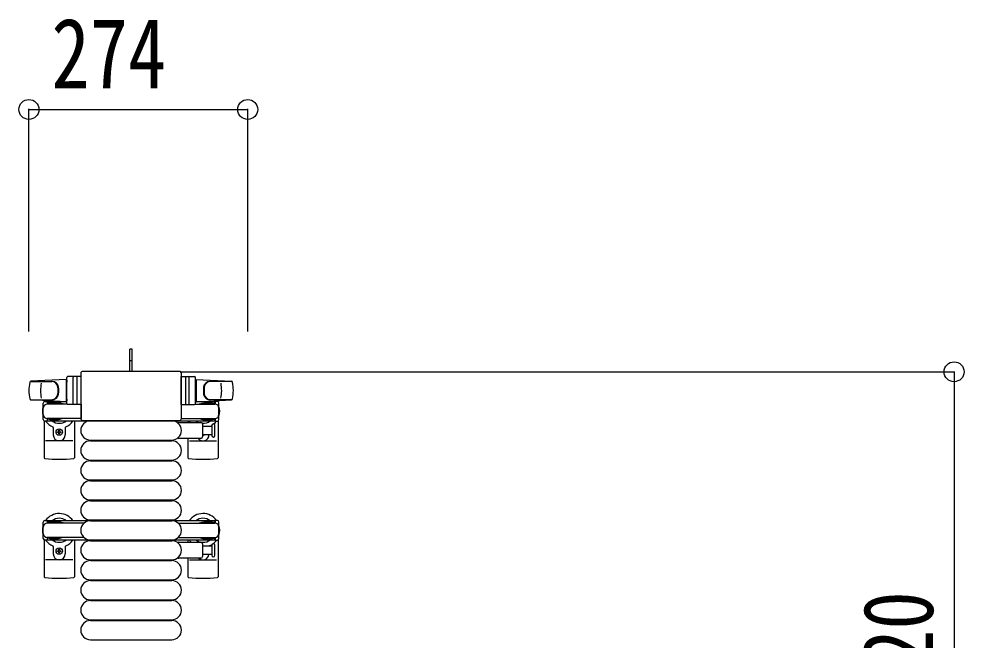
# Model space of a CAD drawing. Units: millimetres, scale not verified. Extents: x -16820 to 16820, y -11880 to 11880.
# Drawn here: x 5254 to 6438, y 2446 to 3223 of the extents above; entities that cross this region are included whole.
import ezdxf
from ezdxf.enums import TextEntityAlignment as Align

# ---------------------------------------------------------------- set-up
doc = ezdxf.new("R2010")
doc.units = ezdxf.units.MM
doc.header["$LTSCALE"] = 50
for name, color, linetype in [('0-3_YKK_13', 4, 'Continuous'), ('0-4_YKK_A1', 4, 'Continuous'), ('0-5_YKK_D', 6, 'Continuous')]:
    doc.layers.add(name, color=color, linetype=linetype)
doc.styles.add('ＭＳ ゴシック', font='')
doc.styles.get('ＭＳ ゴシック').set_extended_font_data('MS Gothic')

msp = doc.modelspace()

# ---------------------------------------------------------------- linework, layer by layer
at = {"layer": '0-3_YKK_13'}
for p, q in [((5396.08, 2810), (5393.08, 2810)), ((5393.08, 2794.5), (5393.08, 2810)), ((5396.08, 2795.15), (5393.08, 2795.15)), ((5393.08, 2782), (5393.08, 2794.5)), ((5455.08, 2782), (5334.08, 2782)), ((5334.08, 2782), (5334.08, 2782)), ((5455.08, 2782), (5455.08, 2782)), ((5313.08, 2772), (5269.05, 2769.56)), ((5269.47, 2769.5), (5295.21, 2769.5)), ((5313.08, 2772), (5313.08, 2744)), ((5314.08, 2771), (5313.08, 2771)), ((5313.08, 2771), (5313.08, 2745)), ((5314.08, 2741.5), (5314.08, 2774.5)), ((5314.08, 2771), (5314.08, 2768.6)), ((5332.08, 2775.5), (5315.08, 2775.5)), ((5322.08, 2741.5), (5322.08, 2774.5)), ((5326.58, 2774.56), (5326.58, 2741.39)), ((5331.58, 2779.5), (5331.58, 2723)), ((5331.58, 2779.5), (5331.58, 2779.5)), ((5332.08, 2740.5), (5332.08, 2775.5)), ((5457.08, 2740.5), (5457.08, 2775.5)), ((5457.08, 2775.5), (5474.08, 2775.5)), ((5457.58, 2723), (5457.58, 2779.5)), ((5457.58, 2779.5), (5457.58, 2779.5)), ((5462.58, 2774.56), (5462.58, 2741.39)), ((5467.08, 2741.5), (5467.08, 2774.5)), ((5475.08, 2741.5), (5475.08, 2774.5)), ((5475.08, 2771), (5475.08, 2768.6)), ((5475.08, 2771), (5476.08, 2771)), ((5476.08, 2772), (5476.08, 2744)), ((5476.08, 2772), (5520.11, 2769.56)), ((5476.08, 2771), (5476.08, 2745)), ((5519.69, 2769.5), (5493.95, 2769.5)), ((5268.7, 2746.5), (5295.89, 2746.5)), ((5313.08, 2744), (5269.05, 2746.44)), ((5314.08, 2747.4), (5314.08, 2745)), ((5475.08, 2747.4), (5475.08, 2745)), ((5476.08, 2744), (5520.11, 2746.44)), ((5520.46, 2746.5), (5493.27, 2746.5)), ((5284.58, 2721.7), (5284.58, 2742.3)), ((5306.38, 2742), (5289.38, 2742)), ((5314.21, 2741), (5289.58, 2741)), ((5292.88, 2742.8), (5292.88, 2742)), ((5303.39, 2742.8), (5292.88, 2742.8)), ((5309.38, 2741.2), (5303.39, 2742.8)), ((5309.38, 2741.2), (5309.38, 2741)), ((5314.08, 2745), (5313.08, 2745)), ((5332.08, 2740.5), (5315.08, 2740.5)), ((5332.08, 2741), (5332.08, 2723)), ((5457.08, 2741), (5457.08, 2723)), ((5457.08, 2740.5), (5474.08, 2740.5)), ((5474.95, 2741), (5499.58, 2741)), ((5475.08, 2745), (5476.08, 2745)), ((5479.78, 2741.2), (5485.77, 2742.8)), ((5479.78, 2741.2), (5479.78, 2741)), ((5482.78, 2742), (5499.78, 2742)), ((5485.77, 2742.8), (5496.28, 2742.8)), ((5496.28, 2742.8), (5496.28, 2742)), ((5504.58, 2721.7), (5504.58, 2742.3)), ((5289.38, 2723), (5289.38, 2719.7)), ((5332.08, 2723), (5289.58, 2723)), ((5309.38, 2722.8), (5303.39, 2721.2)), ((5309.38, 2722.8), (5309.38, 2723)), ((5331.58, 2723), (5331.58, 2723)), ((5457.08, 2723), (5499.58, 2723)), ((5457.58, 2723), (5457.58, 2723)), ((5479.78, 2722.8), (5479.78, 2723)), ((5479.78, 2722.8), (5485.77, 2721.2)), ((5499.78, 2723), (5499.78, 2719.7)), ((5285.58, 2719.97), (5285.58, 2673.9)), ((5289.38, 2719.7), (5286.58, 2719.7)), ((5306.38, 2722), (5289.38, 2722)), ((5292.88, 2721.2), (5292.88, 2722)), ((5303.39, 2721.2), (5292.88, 2721.2)), ((5297.08, 2711.71), (5297.08, 2702.5)), ((5312.08, 2711.71), (5312.08, 2702.5)), ((5323.58, 2720), (5323.58, 2673.9)), ((5334.08, 2720.5), (5455.08, 2720.5)), ((5334.08, 2720.5), (5334.08, 2720.5)), ((5343.58, 2720), (5445.58, 2720)), ((5454.25, 2718), (5482.08, 2718)), ((5455.08, 2720.5), (5455.08, 2720.5)), ((5465.58, 2720), (5465.58, 2718)), ((5482.78, 2722), (5499.78, 2722)), ((5484.08, 2716), (5484.08, 2700)), ((5484.08, 2713.5), (5495.58, 2713.5)), ((5485.77, 2721.2), (5496.28, 2721.2)), ((5495.58, 2714.25), (5495.58, 2701.75)), ((5496.28, 2721.2), (5496.28, 2722)), ((5499.78, 2719.7), (5502.58, 2719.7)), ((5503.58, 2719.97), (5503.58, 2673.9)), ((5304.14, 2707.32), (5304.14, 2708.2)), ((5305.02, 2704.68), (5305.02, 2703.8)), ((5495.58, 2702.5), (5484.08, 2702.5)), ((5321.58, 2695), (5287.58, 2695)), ((5343.58, 2696), (5445.58, 2696)), ((5343.58, 2695), (5445.58, 2695)), ((5482.08, 2698), (5454.25, 2698)), ((5465.58, 2698), (5465.58, 2673.9)), ((5467.58, 2695), (5501.58, 2695)), ((5343.58, 2671), (5445.58, 2671)), ((5343.58, 2670), (5445.58, 2670)), ((5343.58, 2646), (5445.58, 2646)), ((5343.58, 2645), (5445.58, 2645)), ((5343.58, 2621), (5445.58, 2621)), ((5343.58, 2620), (5445.58, 2620)), ((5284.58, 2572.7), (5284.58, 2593.3)), ((5306.38, 2593), (5289.38, 2593)), ((5335.64, 2592), (5289.58, 2592)), ((5292.88, 2593.8), (5292.88, 2593)), ((5303.39, 2593.8), (5292.88, 2593.8)), ((5309.38, 2592.2), (5303.39, 2593.8)), ((5309.38, 2592.2), (5309.38, 2592)), ((5343.58, 2596), (5445.58, 2596)), ((5343.58, 2595), (5445.58, 2595)), ((5453.52, 2592), (5499.58, 2592)), ((5479.78, 2592.2), (5485.77, 2593.8)), ((5479.78, 2592.2), (5479.78, 2592)), ((5482.78, 2593), (5499.78, 2593)), ((5485.77, 2593.8), (5496.28, 2593.8)), ((5496.28, 2593.8), (5496.28, 2593)), ((5504.58, 2572.7), (5504.58, 2593.3)), ((5285.58, 2570.97), (5285.58, 2524.9)), ((5289.38, 2570.7), (5286.58, 2570.7)), ((5289.38, 2574), (5289.38, 2570.7)), ((5306.38, 2573), (5289.38, 2573)), ((5335.64, 2574), (5289.58, 2574)), ((5292.88, 2572.2), (5292.88, 2573)), ((5303.39, 2572.2), (5292.88, 2572.2)), ((5309.38, 2573.8), (5303.39, 2572.2)), ((5309.38, 2573.8), (5309.38, 2574)), ((5323.58, 2571), (5323.58, 2524.9)), ((5343.58, 2571), (5445.58, 2571)), ((5343.58, 2570), (5445.58, 2570)), ((5453.52, 2574), (5499.58, 2574)), ((5465.58, 2571), (5465.58, 2568)), ((5479.78, 2573.8), (5479.78, 2574)), ((5479.78, 2573.8), (5485.77, 2572.2)), ((5482.78, 2573), (5499.78, 2573)), ((5485.77, 2572.2), (5496.28, 2572.2)), ((5496.28, 2572.2), (5496.28, 2573)), ((5499.78, 2574), (5499.78, 2570.7)), ((5499.78, 2570.7), (5502.58, 2570.7)), ((5503.58, 2570.97), (5503.58, 2524.9)), ((5297.08, 2562.71), (5297.08, 2553.5)), ((5304.14, 2558.32), (5304.14, 2559.2)), ((5312.08, 2562.71), (5312.08, 2553.5)), ((5454.25, 2568), (5482.08, 2568)), ((5484.08, 2566), (5484.08, 2550)), ((5484.08, 2563.5), (5495.58, 2563.5)), ((5495.58, 2564.25), (5495.58, 2551.75)), ((5499.58, 2551.75), (5499.58, 2564.25)), ((5321.58, 2546), (5287.58, 2546)), ((5305.02, 2555.68), (5305.02, 2554.8)), ((5343.58, 2546), (5445.58, 2546)), ((5343.58, 2545), (5445.58, 2545)), ((5482.08, 2548), (5454.25, 2548)), ((5465.58, 2548), (5465.58, 2524.9)), ((5467.58, 2546), (5501.58, 2546)), ((5495.58, 2552.5), (5484.08, 2552.5)), ((5343.58, 2521), (5445.58, 2521)), ((5343.58, 2520), (5445.58, 2520)), ((5343.58, 2496), (5445.58, 2496)), ((5343.58, 2495), (5445.58, 2495)), ((5343.58, 2471), (5445.58, 2471)), ((5343.58, 2470), (5445.58, 2470)), ((5343.58, 2446), (5445.58, 2446))]:
    msp.add_line(p, q, dxfattribs=at)
for points in [[(5396.08, 2782), (5396.08, 2794.5), (5396.08, 2810)], [(5286.58, 2744.3), (5289.38, 2744.3), (5289.38, 2741)], [(5502.58, 2744.3), (5499.78, 2744.3), (5499.78, 2741)], [(5499.58, 2701.75), (5499.58, 2708), (5499.58, 2714.25)], [(5303.26, 2705.56), (5302.38, 2705.56), (5302.38, 2706.44), (5303.26, 2706.44)], [(5304.14, 2708.2), (5305.02, 2708.2), (5305.02, 2707.32)], [(5305.02, 2703.8), (5304.14, 2703.8), (5304.14, 2704.68)], [(5305.9, 2706.44), (5306.78, 2706.44), (5306.78, 2705.56), (5305.9, 2705.56)], [(5286.58, 2595.3), (5289.38, 2595.3), (5289.38, 2592)], [(5502.58, 2595.3), (5499.78, 2595.3), (5499.78, 2592)], [(5303.26, 2556.56), (5302.38, 2556.56), (5302.38, 2557.44), (5303.26, 2557.44)], [(5304.14, 2559.2), (5305.02, 2559.2), (5305.02, 2558.32)], [(5305.9, 2557.44), (5306.78, 2557.44), (5306.78, 2556.56), (5305.9, 2556.56)], [(5305.02, 2554.8), (5304.14, 2554.8), (5304.14, 2555.68)]]:
    msp.add_lwpolyline(points, dxfattribs=at)
for centre in [(5304.58, 2706), (5304.58, 2557)]:
    msp.add_circle(centre, 4, dxfattribs=at)
for centre, radius, start, end in [((5269.14, 2768.06), 1.5, 93.16862, 168.02262), ((5295.02, 2761.5), 8, 6.27929, 90), ((5295.89, 2761.5), 8, 6.27929, 90), ((5315.08, 2774.5), 1, 90, 180), ((5323.08, 2774.5), 1, 90, 180), ((5466.08, 2774.5), 1, 0, 90), ((5474.08, 2774.5), 1, 0, 90), ((5493.27, 2761.5), 8, 90, 173.72071), ((5494.14, 2761.5), 8, 90, 173.72071), ((5520.02, 2768.06), 1.5, 11.97738, 86.83138), ((5316.58, 2758), 50, 168.05356, 191.94644), ((5316.58, 2758), 50, 168.05356, 191.97738), ((5331.18, 2758), 50, 169.45053, 190.87665), ((5263.21, 2758), 40, 353.72071, 6.27929), ((5264.08, 2758), 40, 353.72071, 6.27929), ((5525.08, 2758), 40, 173.72071, 186.27929), ((5525.95, 2758), 40, 173.72071, 186.27929), ((5457.98, 2758), 50, 349.12335, 10.54947), ((5472.58, 2758), 50, 348.02262, 11.94644), ((5472.58, 2758), 50, 348.05356, 11.94644), ((5269.14, 2747.94), 1.5, 191.97738, 266.83138), ((5295.02, 2754.5), 8, 270, 353.72071), ((5295.89, 2754.5), 8, 270, 353.72071), ((5493.27, 2754.5), 8, 186.27929, 270), ((5494.14, 2754.5), 8, 186.27929, 270), ((5520.02, 2747.94), 1.5, 273.16862, 348.02262), ((5304.58, 2732), 21, 162.24721, 197.75279), ((5286.58, 2742.3), 2, 90, 180), ((5289.58, 2736), 5, 90, 180), ((5304.58, 2732), 21, 140.46632, 144.14653), ((5304.58, 2732), 15, 120.72246, 126.8699), ((5315.08, 2741.5), 1, 180, 270), ((5323.08, 2741.5), 1, 180, 270), ((5466.08, 2741.5), 1, 270, 0), ((5474.08, 2741.5), 1, 270, 0), ((5484.58, 2732), 15, 53.1301, 59.27754), ((5499.58, 2736), 5, 0, 90), ((5484.58, 2732), 21, 35.85347, 39.53368), ((5502.58, 2742.3), 2, 0, 90), ((5484.58, 2732), 21, 342.24721, 17.75279), ((5289.58, 2728), 5, 180, 270), ((5499.58, 2728), 5, 270, 0), ((5286.58, 2721.7), 2, 180, 270), ((5304.58, 2732), 21, 215.85347, 247.27158), ((5304.58, 2732), 15, 233.1301, 306.8699), ((5296.08, 2711.71), 1, 0, 67.27158), ((5313.08, 2711.71), 1, 112.72842, 180), ((5304.58, 2732), 21, 292.72842, 325.1501), ((5343.58, 2708), 12, 90, 270), ((5445.58, 2708), 12, 270, 90), ((5454.25, 2717), 1, 90, 168.06047), ((5484.58, 2732), 21, 214.8499, 221.81033), ((5484.58, 2732), 15, 233.1301, 248.96058), ((5482.08, 2716), 2, 0, 90), ((5484.58, 2732), 15, 267.02005, 306.8699), ((5484.58, 2732), 21, 298.24251, 301.58821), ((5497.58, 2714.25), 2, 90, 180), ((5497.58, 2714.25), 2, 0, 90), ((5484.58, 2732), 21, 310.83479, 324.14653), ((5502.58, 2721.7), 2, 270, 0), ((5304.58, 2702.5), 7.5, 180, 0), ((5303.26, 2707.32), 0.88, 270, 0), ((5303.26, 2704.68), 0.88, 0, 90), ((5305.9, 2707.32), 0.88, 180, 270), ((5305.9, 2704.68), 0.88, 90, 180), ((5454.25, 2699), 1, 191.93946, 270), ((5484.58, 2702.5), 7.5, 216.86994, 0), ((5482.08, 2700), 2, 270, 0), ((5484.58, 2706), 4, 262.81959, 298.95488), ((5497.58, 2701.75), 2, 180, 270), ((5497.58, 2701.75), 2, 270, 0), ((5343.58, 2683), 12, 90, 270), ((5445.58, 2683), 12, 270, 90), ((5286.58, 2673.9), 1, 180, 264.26083), ((5304.58, 2853), 181, 264.26083, 275.73917), ((5322.58, 2673.9), 1, 275.73917, 0), ((5343.58, 2658), 12, 90, 270), ((5445.58, 2658), 12, 270, 90), ((5466.58, 2673.9), 1, 180, 264.26083), ((5484.58, 2853), 181, 264.26083, 275.73917), ((5502.58, 2673.9), 1, 275.73917, 0), ((5343.58, 2633), 12, 90, 270), ((5445.58, 2633), 12, 270, 90), ((5343.58, 2608), 12, 90, 270), ((5445.58, 2608), 12, 270, 90), ((5304.58, 2583), 21, 34.8499, 144.14653), ((5484.58, 2583), 21, 35.85347, 145.1501), ((5286.58, 2593.3), 2, 90, 180), ((5289.58, 2587), 5, 90, 180), ((5304.58, 2583), 15, 53.1301, 126.8699), ((5343.58, 2583), 12, 90, 270), ((5445.58, 2583), 12, 270, 90), ((5484.58, 2583), 15, 53.1301, 126.8699), ((5499.58, 2587), 5, 0, 90), ((5502.58, 2593.3), 2, 0, 90), ((5304.58, 2583), 21, 162.24721, 197.75279), ((5484.58, 2583), 21, 342.24721, 17.75279), ((5289.58, 2579), 5, 180, 270), ((5286.58, 2572.7), 2, 180, 270), ((5304.58, 2583), 21, 215.85347, 247.27158), ((5304.58, 2583), 15, 233.1301, 306.8699), ((5304.58, 2583), 21, 292.72842, 325.1501), ((5343.58, 2558), 12, 90, 270), ((5445.58, 2558), 12, 270, 90), ((5484.58, 2583), 21, 214.8499, 225.58471), ((5484.58, 2583), 15, 233.1301, 306.8699), ((5484.58, 2583), 21, 306.9292, 324.14653), ((5499.58, 2579), 5, 270, 0), ((5502.58, 2572.7), 2, 270, 0), ((5296.08, 2562.71), 1, 0, 67.27158), ((5303.26, 2558.32), 0.88, 270, 0), ((5303.26, 2555.68), 0.88, 0, 90), ((5305.9, 2558.32), 0.88, 180, 270), ((5305.9, 2555.68), 0.88, 90, 180), ((5313.08, 2562.71), 1, 112.72842, 180), ((5454.25, 2567), 1, 90, 168.06047), ((5482.08, 2566), 2, 0, 90), ((5493.08, 2562.71), 1, 112.72842, 127.66294), ((5484.58, 2583), 21, 292.72842, 302.5406), ((5497.58, 2564.25), 2, 90, 180), ((5497.58, 2564.25), 2, 0, 90), ((5304.58, 2553.5), 7.5, 180, 0), ((5343.58, 2533), 12, 90, 270), ((5445.58, 2533), 12, 270, 90), ((5454.25, 2549), 1, 191.93946, 270), ((5484.58, 2553.5), 7.5, 227.16663, 352.33771), ((5482.08, 2550), 2, 270, 0), ((5497.58, 2551.75), 2, 180, 270), ((5497.58, 2551.75), 2, 270, 0), ((5286.58, 2524.9), 1, 180, 264.26083), ((5304.58, 2704), 181, 264.26083, 275.73917), ((5322.58, 2524.9), 1, 275.73917, 0), ((5466.58, 2524.9), 1, 180, 264.26083), ((5484.58, 2704), 181, 264.26083, 275.73917), ((5502.58, 2524.9), 1, 275.73917, 0), ((5343.58, 2508), 12, 90, 270), ((5445.58, 2508), 12, 270, 90), ((5343.58, 2483), 12, 90, 270), ((5445.58, 2483), 12, 270, 90), ((5343.58, 2458), 12, 90, 270), ((5445.58, 2458), 12, 270, 90)]:
    msp.add_arc(centre, radius, start, end, dxfattribs=at)
for centre, major_axis, start_param, end_param in [((5334.08, 2779.5), (-1.77, 1.77), 5.4996506, 7.06672), ((5455.08, 2779.5), (-1.77, -1.77), 2.358058, 3.9251274), ((5334.08, 2723), (-1.77, -1.77), 5.4996506, 7.06672), ((5455.08, 2723), (-1.77, 1.77), 2.358058, 3.9251274)]:
    msp.add_ellipse(centre, major_axis=major_axis, ratio=0.997169, start_param=start_param, end_param=end_param, dxfattribs=at)
at = {"layer": '0-4_YKK_A1'}
for p, q in [((5314.08, 2744), (5289.58, 2744)), ((5289.58, 2744), (5289.58, 2741)), ((5499.58, 2744), (5475.08, 2744)), ((5499.58, 2742), (5499.58, 2744)), ((5289.58, 2723), (5289.58, 2720)), ((5289.58, 2720), (5499.58, 2720)), ((5499.58, 2720), (5499.58, 2722)), ((5499.58, 2595), (5289.58, 2595)), ((5289.58, 2595), (5289.58, 2592)), ((5499.58, 2593), (5499.58, 2595)), ((5289.58, 2574), (5289.58, 2571)), ((5289.58, 2571), (5499.58, 2571)), ((5499.58, 2571), (5499.58, 2573))]:
    msp.add_line(p, q, dxfattribs=at)
at = {"layer": '0-5_YKK_D'}
for p, q in [((5266.58, 2832.1), (5266.58, 3111)), ((5266.58, 3110), (5540.58, 3110)), ((5540.58, 2832.1), (5540.58, 3111)), ((5456.08, 2781.5), (6426.08, 2781.5)), ((6425.08, 2781.5), (6425.08, 2162))]:
    msp.add_line(p, q, dxfattribs=at)
for centre in [(5266.58, 3110), (5540.58, 3110), (6425.08, 2781.5)]:
    msp.add_circle(centre, 12.5, dxfattribs=at)

# ---------------------------------------------------------------- texts
at = {"layer": '0-5_YKK_D', "style": 'ＭＳ ゴシック', "width": 0.8}
msp.add_text('274', height=87.98, dxfattribs=at).set_placement((5294.78, 3110), align=Align.BOTTOM_LEFT)
msp.add_text('620', height=87.98, rotation=90, dxfattribs=at).set_placement((6425.08, 2362.95), align=Align.BOTTOM_LEFT)

doc.saveas('drawing.dxf')
